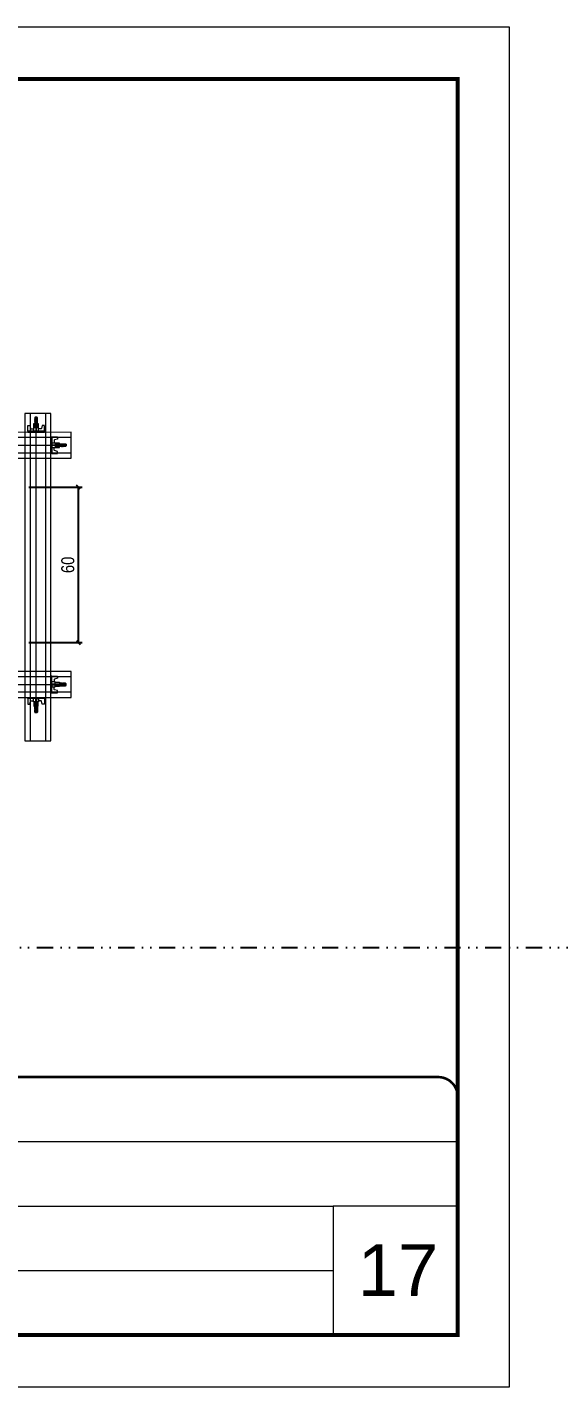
# Model space of a CAD drawing. Extents: x 13741 to 27878, y -21631 to 6985.
# Drawn here: x 15526 to 15937, y 1340 to 2390 of the extents above; entities that cross this region are included whole.
import ezdxf

# ---------------------------------------------------------------- set-up
doc = ezdxf.new("R2010")
doc.units = 0
for name, pattern in [('CONTINUO', [0]), ('DASHED', [0.75, 0.5, -0.25]), ('DIVIDE2', [0.625, 0.25, -0.125, 0, -0.125, 0, -0.125])]:
    doc.linetypes.add(name, pattern=pattern)
for name, color, linetype, lineweight in [('CARIMBO', 255, 'Continuous', 9), ('Folhas', 255, 'Continuous', 9), ('Hachura', 251, 'Continuous', 9), ('Perfil Metálico', 224, 'Continuous', 18), ('SARRAFO DE PRESSAO', 251, 'DASHED', 9)]:
    doc.layers.add(name, color=color, linetype=linetype, lineweight=lineweight)
doc.layers.add('COTA', color=241, linetype='Continuous')
doc.layers.add('Nível', color=160, linetype='Continuous')
doc.styles.add('ARIAL', font='arial.ttf')
doc.styles.add('COTA TECNICA 2X', font='techl___.ttf', dxfattribs={"height": 10})
doc.dimstyles.new('SECAO PILAR', dxfattribs={"dimtxt": 10, "dimasz": 3, "dimexe": 3, "dimexo": 3, "dimgap": 3, "dimtad": 1, "dimdec": 1, "dimlfac": 0.5, "dimzin": 12, "dimdsep": 46, "dimtxsty": 'COTA TECNICA 2X', "dimblk1": 'OBLIQUE', "dimblk2": 'OBLIQUE', "dimsah": 1, "dimcen": 0.9, "dimclrd": 256, "dimclre": 256, "dimclrt": 256, "dimadec": 1, "dimazin": 3, "dimtfac": 1, "dimtdec": 1, "dimtmove": 0, "dimatfit": 3, "dimfxl": 1, "dimtolj": 1, "dimtzin": 12, "dimarcsym": 0})

# ---------------------------------------------------------------- blocks, each defined once
blk = doc.blocks.new('9999999999')
at = {"color": 30, "linetype": 'CONTINUO'}
for p, q in [((98564.6, 34379.6), (99584, 34379.6)), ((98564.6, 34329.8), (99488, 34329.8)), ((99584, 34329.8), (99488, 34329.8)), ((99488, 34329.8), (99488, 34230.2)), ((98564.6, 34280), (99488, 34280))]:
    blk.add_line(p, q, dxfattribs=at)
at = {"color": 30, "linetype": 'CONTINUO', "const_width": 2}
blk.add_lwpolyline([(99584, 34230.2), (99584, 34414.4, 0.414214), (99569, 34429.4), (98229, 34429.4, 0.414214), (98214, 34414.4), (98214, 34245.2, 0.414214), (98229, 34230.2), (99584, 34230.2)], format="xyb", dxfattribs=at)
at = {"layer": 'Folhas'}
blk.add_lwpolyline([(98139, 34190.2), (99624, 34190.2), (99624, 35240.2), (98139, 35240.2)], close=True, dxfattribs=at)
at = {"layer": 'Folhas', "color": 30, "const_width": 3}
blk.add_lwpolyline([(98214, 34230.2), (99584, 34230.2), (99584, 35200.2), (98214, 35200.2)], close=True, dxfattribs=at)
blk = doc.blocks.new('C')
at = {"layer": 'Hachura', "color": 0}
for p, q in [((0, 3.22), (0, -3.22)), ((0.45, 3.22), (0, 3.22)), ((0.46, 3.16), (0, 3.16)), ((0.46, 3.05), (0, 3.05)), ((0.46, 2.88), (0, 2.88)), ((0, 2.75), (0, -1.16)), ((0.46, 2.65), (0, 2.65)), ((0.46, 2.23), (0, 2.23)), ((0.46, 1.51), (0, 1.51)), ((0.39, 0.49), (0.17, 0.49)), ((0.45, -3.23), (0.45, 3.22)), ((0.45, 3.22), (2.58, 3.22)), ((1.74, 0.97), (0.45, 0.97)), ((1.45, 0.1), (0.45, 0.1)), ((1.35, 1.94), (1.35, 0.96)), ((2.58, 2.39), (1.47, 2.09)), ((1.74, -0.97), (1.74, 0.97)), ((1.74, 0.97), (1.74, 0.84)), ((1.74, 0.97), (1.74, 0.84)), ((1.74, 0.84), (3.35, 0.84)), ((3.35, 0.45), (1.74, 0.45)), ((2.58, 3.22), (2.58, 2.39)), ((3.32, 0.84), (3.32, -0.84)), ((3.35, 0.84), (3.35, -0.84)), ((3.68, 0.45), (3.35, 0.45)), ((3.84, -0.52), (3.35, 0.45)), ((3.35, 0.06), (3.67, -0.57)), ((3.68, 0.45), (4.16, -0.52)), ((3.72, 0.5), (4.25, -0.57)), ((4.37, -0.55), (3.83, 0.53)), ((4.15, 0.45), (3.93, 0.45)), ((4.42, -0.52), (3.93, 0.45)), ((4.15, 0.45), (4.26, 0.45)), ((4.26, 0.45), (4.74, -0.52)), ((4.3, 0.5), (4.83, -0.57)), ((4.95, -0.55), (4.41, 0.53)), ((4.51, 0.45), (4.84, 0.45)), ((5, -0.52), (4.51, 0.45)), ((4.84, 0.45), (5.32, -0.52)), ((4.88, 0.5), (5.41, -0.57)), ((5.53, -0.55), (4.99, 0.53)), ((5.58, -0.52), (5.09, 0.45)), ((5.42, 0.45), (5.09, 0.45)), ((5.58, -0.52), (5.09, 0.45)), ((5.42, 0.45), (5.74, -0.19)), ((5.46, 0.5), (5.74, -0.07)), ((5.74, 0.19), (5.57, 0.53)), ((5.74, 0.32), (5.68, 0.45)), ((5.68, 0.45), (5.74, 0.45)), ((5.74, 0.45), (5.9, 0.29)), ((5.74, 0.45), (5.74, -0.52)), ((5.9, -0.36), (5.9, 0.29)), ((0.45, 0), (0, 0)), ((0.46, -1.52), (0, -1.52)), ((0.46, -2.23), (0, -2.23)), ((0.46, -2.65), (0, -2.65)), ((0.46, -2.88), (0, -2.88)), ((0.46, -3.05), (0, -3.05)), ((0.46, -3.16), (0, -3.16)), ((0, -3.22), (2.57, -3.22)), ((0.08, -0.48), (0.29, -0.48)), ((0.29, -0.48), (0.4, -0.48)), ((0.45, 0), (0.45, -0.97)), ((0.45, -0.16), (1.45, -0.16)), ((0.45, -0.65), (0.45, -0.32)), ((0.45, -3.23), (0.45, -0.65)), ((0.45, -0.97), (1.74, -0.97)), ((1.35, -1.94), (1.35, -0.97)), ((2.58, -2.39), (1.47, -2.1)), ((3.35, -0.32), (1.74, -0.32)), ((3.35, -0.84), (1.74, -0.84)), ((2.58, -3.23), (2.58, -2.39)), ((3.35, -0.07), (3.58, -0.52)), ((3.35, -0.52), (3.58, -0.52)), ((3.84, -0.52), (4.16, -0.52)), ((4.42, -0.52), (4.74, -0.52)), ((4.63, -0.52), (4.74, -0.52)), ((5, -0.52), (5.32, -0.52)), ((5.58, -0.52), (5.74, -0.52)), ((5.74, -0.52), (5.9, -0.36)), ((5.74, -0.52), (5.74, -0.52))]:
    blk.add_line(p, q, dxfattribs=at)
for centre, radius, start, end in [((1.52, 1.94), 0.161, 104.7436, 180), ((1.44, -0.03), 0.129, 272.695, 87.305), ((3.81, 0.39), 0.143, 25.5688, 154.4312), ((4.39, 0.39), 0.143, 25.5688, 154.4312), ((4.97, 0.39), 0.143, 25.5688, 154.4312), ((5.55, 0.39), 0.143, 25.5688, 154.4312), ((0.17, -0.37), 0.174, 221.744, 317.8592), ((1.52, -1.94), 0.161, 180, 255.2564), ((3.71, -0.4), 0.174, 222.1408, 318.256), ((4.29, -0.4), 0.174, 222.1408, 318.256), ((4.87, -0.4), 0.174, 222.1408, 318.256), ((5.45, -0.4), 0.174, 222.1408, 318.256), ((5.61, -0.4), 0.174, 317.8592, 318.256)]:
    blk.add_arc(centre, radius, start, end, dxfattribs=at)
blk = doc.blocks.new('_Oblique')
at = {"color": 0, "linetype": 'ByBlock', "lineweight": -2}
blk.add_line((-0.5, -0.5), (0.5, 0.5), dxfattribs=at)
blk = doc.blocks.new('*D1224')
at = {"layer": 'COTA', "lineweight": -2, "transparency": 16777216}
for p, q in [((15527.5, 2035.2), (15568.8, 2035.2)), ((15565.8, 1915.2), (15565.8, 2035.2)), ((15527.5, 1915.2), (15568.8, 1915.2))]:
    blk.add_line(p, q, dxfattribs=at)
at = {"layer": 'Defpoints', "color": 0, "transparency": 16777216}
for p in [(15524.5, 2035.2), (15565.8, 2035.2), (15524.5, 1915.2)]:
    blk.add_point(p, dxfattribs=at)
at = {"layer": 'COTA', "lineweight": -2, "transparency": 16777216, "xscale": 3, "yscale": 3, "zscale": 3}
for p, rotation in [((15565.8, 2035.2), 90), ((15565.8, 1915.2), 270)]:
    blk.add_blockref('_Oblique', p, dxfattribs=dict(at, rotation=rotation))
at = {"layer": 'COTA', "transparency": 16777216, "insert": (15557.7, 1975.2), "char_height": 10, "attachment_point": 5, "rotation": 90, "style": 'COTA TECNICA 2X'}
blk.add_mtext('\\A1;60', dxfattribs=at)

msp = doc.modelspace()

# ---------------------------------------------------------------- linework, layer by layer
at = {"layer": 'Hachura'}
for p, q in [((15533.16, 1862), (15533.16, 2084.55)), ((14791.98, 2067.58), (15551.5, 2067.6)), ((14791.98, 1882.77), (15551.5, 1882.82))]:
    msp.add_line(p, q, dxfattribs=at)
at = {"layer": 'Nível', "color": 4, "linetype": 'DIVIDE2', "ltscale": 50}
msp.add_line((13741.09, 1679.71), (21531.15, 1679.71), dxfattribs=at)
at = {"layer": 'Perfil Metálico'}
for p, q in [((15528.51, 2092.18), (15528.51, 1839.27)), ((15540.51, 2092.18), (15540.51, 1839.27)), ((15560.19, 2073.52), (14786.75, 2073.52)), ((15560.19, 2061.52), (14786.75, 2061.52)), ((15560.19, 1888.77), (14786.75, 1888.77)), ((15560.19, 1876.77), (14786.75, 1876.77))]:
    msp.add_line(p, q, dxfattribs=at)
for points in [[(15544.45, 2092.18), (15524.45, 2092.18), (15524.51, 1839.27), (15544.51, 1839.27)], [(15560.19, 2057.58), (15560.19, 2077.58), (14786.75, 2077.52), (14786.75, 2057.52)], [(14786.75, 1892.77), (14786.75, 1872.77), (15560.19, 1872.83), (15560.19, 1892.83)]]:
    msp.add_lwpolyline(points, close=True, dxfattribs=at)

# ---------------------------------------------------------------- block references
at = {"layer": 'Hachura', "linetype": 'Continuous', "yscale": 2, "zscale": 2}
for p, xscale, rotation in [((15533.15, 2077.55), 2, 90.00000000000001), ((15544.5, 2067.59), -2, 180), ((15533.16, 1872.8), -2, 90)]:
    msp.add_blockref('C', p, dxfattribs=dict(at, xscale=xscale, rotation=rotation))
at = {"layer": 'Hachura', "linetype": 'Continuous', "xscale": 2, "yscale": 2, "zscale": 2}
msp.add_blockref('C', (15544.5, 1882.83), dxfattribs=at)
at = {"layer": 'SARRAFO DE PRESSAO', "color": 6, "linetype": 'ByBlock'}
msp.add_blockref('9999999999', (-83725.51, -32849.78), dxfattribs=at)

# ---------------------------------------------------------------- texts
at = {"layer": 'CARIMBO', "style": 'ARIAL'}
msp.add_text('17', height=40, dxfattribs=at).set_placement((15781.33, 1410.57))

# ---------------------------------------------------------------- dimensions: what is measured, and where the dimension line sits
at = {"layer": 'COTA'}
dim = msp.add_linear_dim(base=(15565.77, 2035.17), p1=(15524.47, 1915.17), p2=(15524.47, 2035.17), angle=90, dimstyle='SECAO PILAR', dxfattribs=at)
dim.commit()
dim.dimension.update_dxf_attribs({"geometry": '*D1224', "text_midpoint": (15557.66, 1975.17)})

doc.saveas('drawing.dxf')
